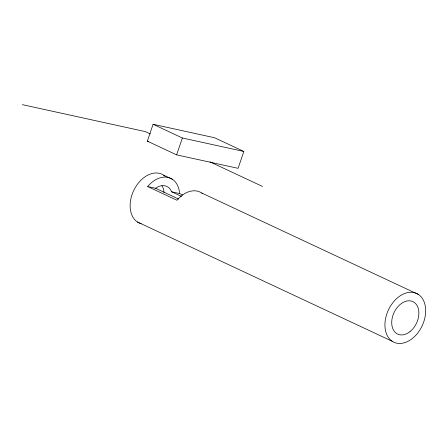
<?xml version="1.0" encoding="UTF-8"?>
<svg xmlns="http://www.w3.org/2000/svg" width="448" height="448" viewBox="0 0 448 448"><rect width="100%" height="100%" fill="white"/><g stroke="black" fill="none" stroke-linecap="round" stroke-linejoin="round"><path stroke-width="0.67" d="M147.325 141.148L153.098 124.286L214.575 137.754L243.858 151.469L238.084 168.33L176.613 154.857L147.325 141.148L148.691 141.45M176.613 154.857L182.386 137.995L243.858 151.469M202.709 193.743A26.908 18.642 -64.9 0 0 176.943 200.256L147.655 186.547L155.618 188.289L158.15 186.743A17.937 12.426 -64.9 0 1 170.447 189.437L171.634 191.8L181.602 196.465M22.4 104.664L145.348 131.606L150.416 133.98M171.634 191.8L179.598 193.547L182.717 195.003M153.098 124.286L182.386 137.995M209.938 161.84L262.494 186.446M163.649 175.19L172.435 179.306M201.723 193.015L418.438 294.47A26.908 18.642 -64.9 0 1 412.216 338.604A26.908 18.642 -64.9 0 1 385.241 320.499A26.908 18.642 -64.9 0 1 418.438 294.47M155.618 188.289L178.674 199.086M137.374 221.967L392.157 341.247M141.17 223.709A26.908 18.642 -64.9 0 1 134.137 189.627A26.908 18.642 -64.9 0 1 165.11 176.327M161.986 185.802A17.937 12.426 -64.9 0 1 164.046 192.483M147.655 186.547A26.908 18.642 -64.9 0 1 179.598 193.547M409.909 331.688A17.937 12.426 -64.9 0 0 414.058 302.266A17.937 12.426 -64.9 0 0 391.927 319.62A17.937 12.426 -64.9 0 0 409.909 331.688"/></g></svg>
